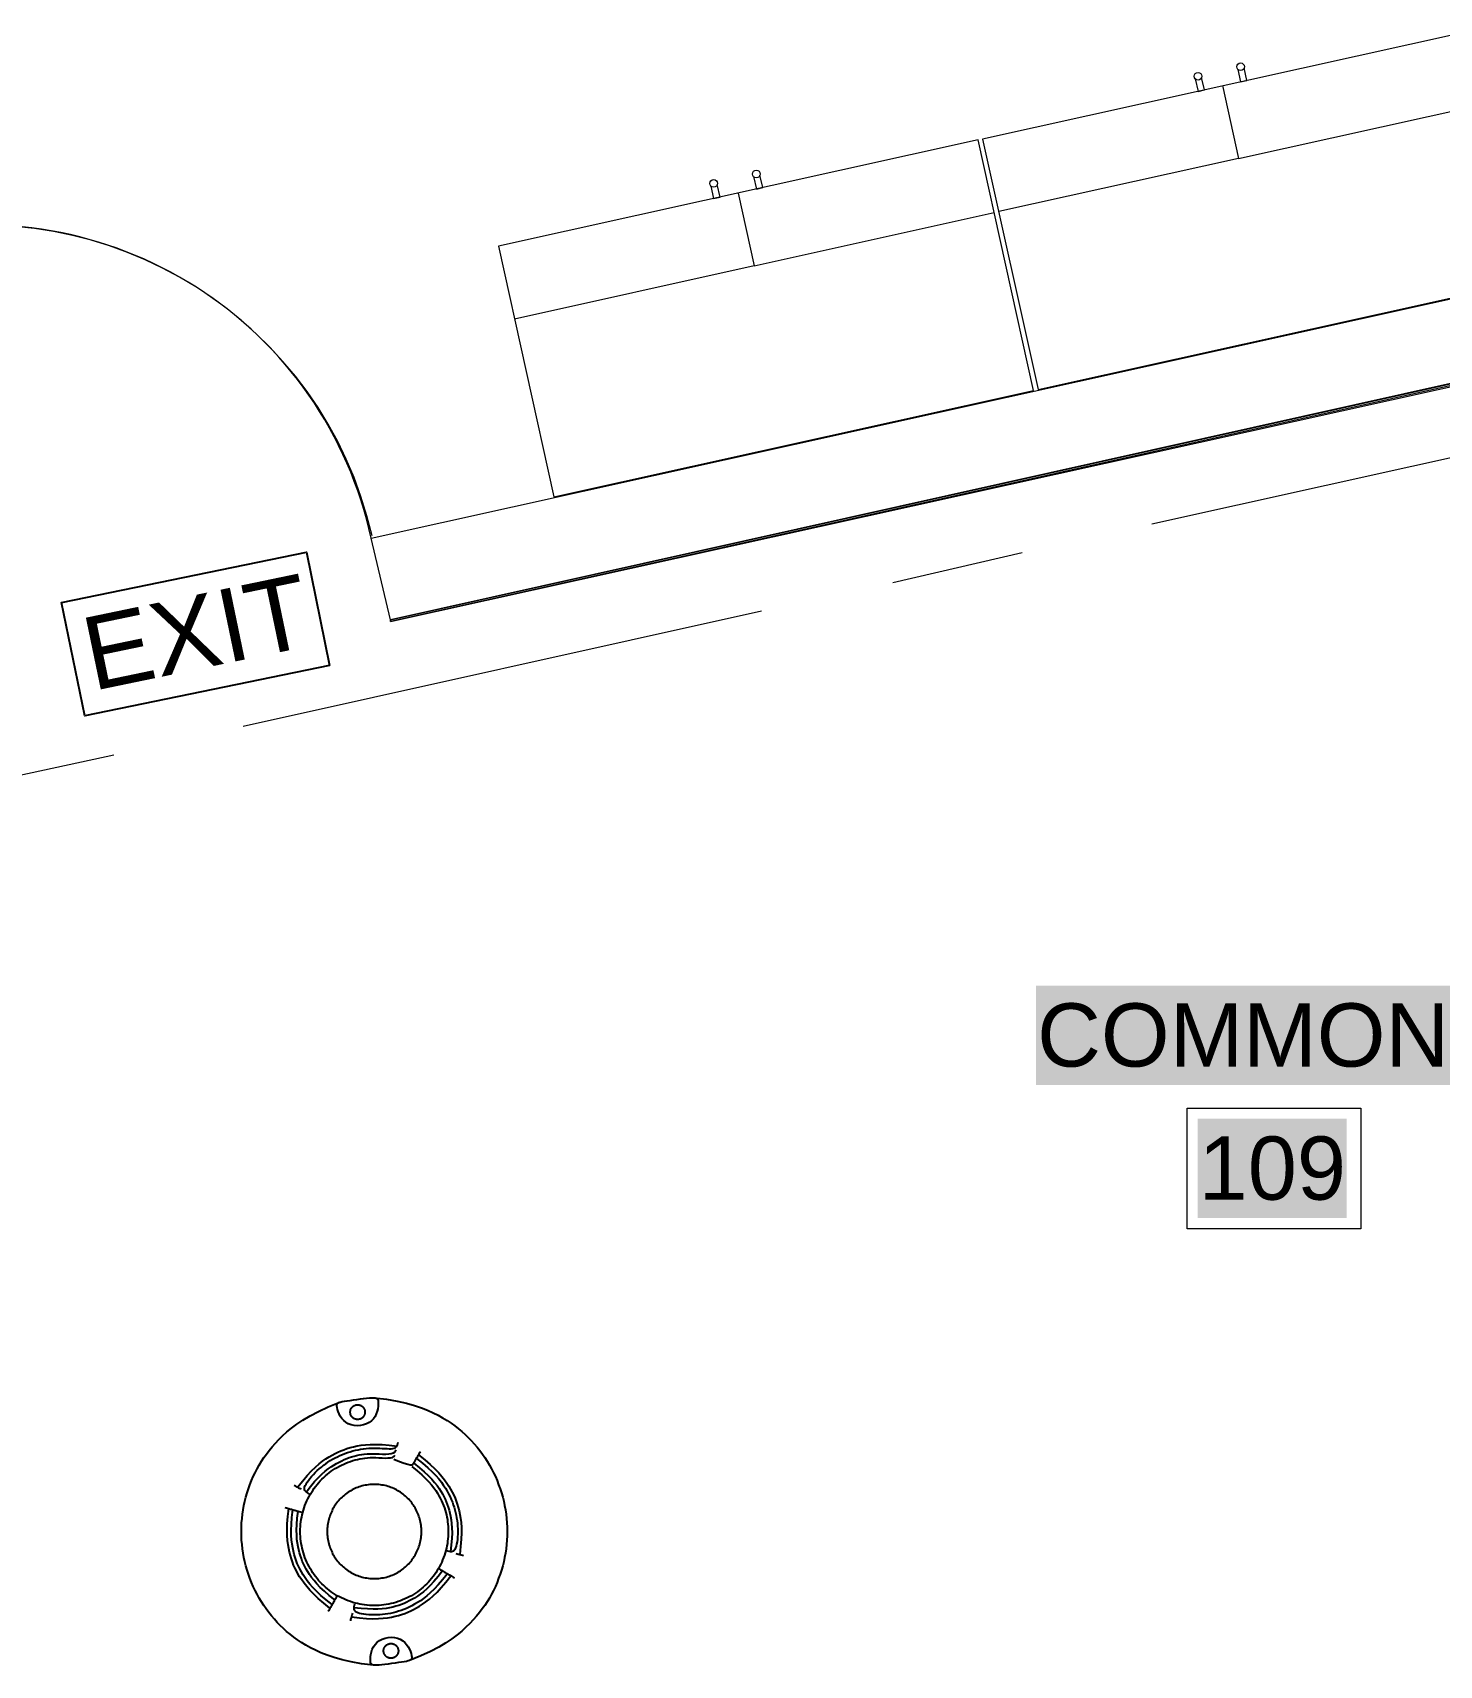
# Model space of a CAD drawing. Header units: inches. Extents: x 0.9 to 36.3, y 0.7 to 23.3.
# Drawn here: x 21.978 to 23.299, y 9.751 to 11.284 of the extents above; entities that cross this region are included whole.
import ezdxf

# ---------------------------------------------------------------- set-up
doc = ezdxf.new("R2010")
doc.units = ezdxf.units.IN
doc.linetypes.add('ACAD_ISO02W100', pattern=[15, 12, -3])
for name, color, linetype, lineweight, true_color in [('Blocks', 7, 'Continuous', 5, 0x9a9c7f), ('Boarder for name', 7, 'Continuous', 5, 0x777777), ('Doors', 7, 'Continuous', 5, 0xf2db9c), ('PDF_Geometry', 7, 'Continuous', 9, 0x777777)]:
    doc.layers.add(name, color=color, linetype=linetype, lineweight=lineweight, true_color=true_color)
for name, color, linetype in [('EXIT', 10, 'Continuous'), ('PDF_Text', 7, 'Continuous'), ('Smoke Detector', 40, 'Continuous')]:
    doc.layers.add(name, color=color, linetype=linetype)
doc.layers.add('PDF_Solid Fills', color=7, linetype='Continuous', true_color=0xffffff)
doc.styles.add('PDF Arial', font='arial.ttf')
doc.styles.get("Standard").update_dxf_attribs({"font": 'arial.ttf'})

msp = doc.modelspace()

# ---------------------------------------------------------------- linework, layer by layer
at = {"layer": 'Blocks', "linetype": 'ByBlock'}
for p, q in [((23.0953, 11.2345), (23.1105, 11.1662)), ((23.1105, 11.1662), (23.3358, 11.2161)), ((23.1105, 11.1662), (22.8852, 11.1162)), ((22.6405, 11.1336), (22.6557, 11.0652)), ((22.6557, 11.0652), (22.881, 11.1152)), ((22.6557, 11.0652), (22.4304, 11.0153))]:
    msp.add_line(p, q, dxfattribs=at)
for points in [[(23.3207, 11.2842), (22.8701, 11.1843), (22.9223, 10.949), (23.3729, 11.049)], [(22.8658, 11.1836), (22.4153, 11.0836), (22.4675, 10.8483), (22.918, 10.9483)]]:
    msp.add_lwpolyline(points, close=True, dxfattribs=at)
for points in [[(23.0698, 11.2409), (23.0724, 11.2291), (23.0784, 11.2305), (23.0758, 11.2422)], [(23.1098, 11.2497), (23.1124, 11.238), (23.1184, 11.2394), (23.1158, 11.2511)], [(22.655, 11.1491), (22.6576, 11.1374), (22.6636, 11.1387), (22.661, 11.1504)], [(22.6149, 11.1402), (22.6175, 11.1285), (22.6235, 11.1298), (22.6209, 11.1415)]]:
    msp.add_lwpolyline(points, dxfattribs=at)
for centre in [(23.1124, 11.2522), (23.0724, 11.2433), (22.6175, 11.1427), (22.6576, 11.1515)]:
    msp.add_circle(centre, 0.00359, dxfattribs=at)
at = {"layer": 'Boarder for name', "linetype": 'ByBlock'}
msp.add_lwpolyline([(23.0621, 10.2743), (23.2254, 10.2743), (23.2254, 10.161), (23.0621, 10.161)], close=True, dxfattribs=at)
at = {"layer": 'Doors', "linetype": 'ByBlock'}
for centre, radius, start, end in [((21.9312, 10.7307), 0.373, 12.1996, 102.7198), ((21.9306, 10.7279), 0.3756, 12.9077, 102.5288)]:
    msp.add_arc(centre, radius, start, end, dxfattribs=at)
at = {"layer": 'EXIT', "linetype": 'ByBlock', "ltscale": 0.001}
msp.add_lwpolyline([(22.2568, 10.6899), (22.0268, 10.6427), (22.0051, 10.7492), (22.2351, 10.7964)], close=True, dxfattribs=at)
at = {"layer": 'PDF_Geometry', "linetype": 'ByBlock'}
for points in [[(24.2573, 11.1629), (23.879, 11.0779), (23.879, 11.0795), (22.3141, 10.7312), (23.879, 11.0779), (23.879, 11.0795), (22.3141, 10.7312), (22.3141, 10.7329), (23.879, 11.0812), (24.2573, 11.1645), (23.879, 11.0795), (24.2573, 11.1645)], [(23.839, 11.0729), (22.3141, 10.7329), (22.2958, 10.8096), (23.8224, 11.1479)], [(23.0291, 10.8229), (23.5174, 10.9312)], [(22.2958, 10.8112), (22.2958, 10.8112)], [(22.7857, 10.7679), (22.9074, 10.7962)], [(22.1758, 10.6329), (22.6624, 10.7412)], [(22.3141, 10.7312), (22.3141, 10.7312)], [(21.9308, 10.5796), (22.0541, 10.6062)]]:
    msp.add_lwpolyline(points, dxfattribs=at)
at = {"layer": 'PDF_Solid Fills', "linetype": 'ByBlock', "transparency": 33554559}
for points in [[(22.9204, 10.296), (23.3654, 10.296), (22.9204, 10.3893), (23.3654, 10.3893)], [(23.0721, 10.171), (23.2121, 10.171), (23.0721, 10.2643), (23.2121, 10.2643)]]:
    msp.add_solid(points, dxfattribs=at)
at = {"layer": 'Smoke Detector', "linetype": 'ByBlock'}
for points in [[(22.2981, 9.7512), (22.2869, 9.7526), (22.277, 9.7543), (22.2685, 9.7562), (22.261, 9.7583), (22.2545, 9.7605), (22.2487, 9.7628), (22.2436, 9.7652), (22.2389, 9.7676), (22.2346, 9.77), (22.2305, 9.7725), (22.2267, 9.775), (22.2231, 9.7776), (22.2197, 9.7802), (22.2165, 9.7829), (22.2135, 9.7856), (22.2105, 9.7885), (22.2077, 9.7914), (22.205, 9.7944), (22.2023, 9.7976), (22.1998, 9.8008), (22.1973, 9.804), (22.195, 9.8074), (22.1928, 9.8108), (22.1907, 9.8143), (22.1887, 9.8179), (22.1869, 9.8215), (22.1851, 9.8252), (22.1835, 9.829), (22.182, 9.8328), (22.1806, 9.8366), (22.1794, 9.8405), (22.1782, 9.8444), (22.1772, 9.8484), (22.1764, 9.8524), (22.1756, 9.8564), (22.175, 9.8605), (22.1746, 9.8645), (22.1742, 9.8686), (22.174, 9.8727), (22.174, 9.8767), (22.174, 9.8808), (22.1742, 9.8849), (22.1746, 9.889), (22.175, 9.893), (22.1756, 9.8971), (22.1764, 9.9011), (22.1772, 9.9051), (22.1782, 9.9091), (22.1794, 9.913), (22.1806, 9.9169), (22.182, 9.9207), (22.1835, 9.9245), (22.1851, 9.9283), (22.1869, 9.932), (22.1887, 9.9356), (22.1907, 9.9392), (22.1928, 9.9427), (22.195, 9.9461), (22.1975, 9.9495), (22.2, 9.9529), (22.2028, 9.9563), (22.2059, 9.9598), (22.2092, 9.9632), (22.2127, 9.9667), (22.2166, 9.9702), (22.2209, 9.9739), (22.2259, 9.9776), (22.2317, 9.9814), (22.2385, 9.9854), (22.2464, 9.9894), (22.2556, 9.9937), (22.2663, 9.9981)], [(22.2988, 10.0024), (22.3103, 10.0009), (22.3203, 9.9992), (22.329, 9.9973), (22.3365, 9.9952), (22.3431, 9.993), (22.3489, 9.9907), (22.354, 9.9883), (22.3587, 9.9859), (22.363, 9.9835), (22.3671, 9.981), (22.3709, 9.9785), (22.3745, 9.9759), (22.3779, 9.9733), (22.3811, 9.9706), (22.3841, 9.9679), (22.3871, 9.965), (22.3899, 9.9621), (22.3926, 9.959), (22.3953, 9.9559), (22.3978, 9.9527), (22.4003, 9.9495), (22.4026, 9.9461), (22.4048, 9.9427), (22.4069, 9.9392), (22.4089, 9.9356), (22.4107, 9.932), (22.4125, 9.9283), (22.4141, 9.9245), (22.4156, 9.9207), (22.417, 9.9169), (22.4182, 9.913), (22.4194, 9.9091), (22.4204, 9.9051), (22.4212, 9.9011), (22.422, 9.8971), (22.4226, 9.893), (22.423, 9.889), (22.4234, 9.8849), (22.4236, 9.8808), (22.4236, 9.8767), (22.4236, 9.8727), (22.4234, 9.8686), (22.423, 9.8645), (22.4226, 9.8605), (22.422, 9.8564), (22.4212, 9.8524), (22.4204, 9.8484), (22.4194, 9.8444), (22.4182, 9.8405), (22.417, 9.8366), (22.4156, 9.8328), (22.4141, 9.829), (22.4125, 9.8252), (22.4107, 9.8215), (22.4089, 9.8179), (22.4069, 9.8143), (22.4048, 9.8108), (22.4026, 9.8074), (22.4001, 9.804), (22.3976, 9.8006), (22.3948, 9.7972), (22.3917, 9.7937), (22.3884, 9.7903), (22.3849, 9.7868), (22.381, 9.7833), (22.3767, 9.7796), (22.3717, 9.7759), (22.366, 9.7721), (22.3593, 9.7682), (22.3515, 9.7641), (22.3425, 9.76), (22.332, 9.7556)], [(22.2268, 9.9183), (22.2316, 9.9243), (22.2359, 9.9294), (22.2399, 9.9336), (22.2436, 9.9373), (22.2471, 9.9403), (22.2503, 9.9428), (22.2534, 9.9449), (22.2563, 9.9468), (22.2591, 9.9485), (22.2619, 9.95), (22.2646, 9.9513), (22.2674, 9.9526), (22.2702, 9.9536), (22.2731, 9.9546), (22.2761, 9.9555), (22.2793, 9.9564), (22.2827, 9.9571), (22.2864, 9.9577), (22.2905, 9.9582), (22.295, 9.9585), (22.3002, 9.9586), (22.3061, 9.9584), (22.3127, 9.9579), (22.3203, 9.957)], [(22.2379, 9.9119), (22.2367, 9.9126), (22.2357, 9.9133), (22.2348, 9.9139), (22.2341, 9.9146), (22.2335, 9.9154), (22.2332, 9.9163), (22.2332, 9.9173), (22.2334, 9.9185), (22.2339, 9.9198), (22.2347, 9.9213), (22.2357, 9.923), (22.237, 9.9248), (22.2384, 9.9266), (22.2399, 9.9284), (22.2416, 9.9303), (22.2434, 9.9321), (22.2453, 9.9339), (22.2471, 9.9356), (22.2491, 9.9373), (22.2511, 9.9389), (22.2532, 9.9404), (22.2553, 9.9419), (22.2574, 9.9433), (22.2596, 9.9446), (22.2619, 9.9458), (22.2642, 9.947), (22.2665, 9.9481), (22.2688, 9.9491), (22.2712, 9.9501), (22.2736, 9.9509), (22.2761, 9.9517), (22.2785, 9.9524), (22.281, 9.953), (22.2835, 9.9536), (22.286, 9.954), (22.2886, 9.9544), (22.2911, 9.9547), (22.2937, 9.9549), (22.2962, 9.955), (22.2988, 9.9551), (22.3014, 9.955), (22.3039, 9.955), (22.3063, 9.9548), (22.3087, 9.9547), (22.3108, 9.9546), (22.3128, 9.9545), (22.3146, 9.9545), (22.3161, 9.9547), (22.3174, 9.9549), (22.3184, 9.9553), (22.3191, 9.9558), (22.3197, 9.9565), (22.3202, 9.9573), (22.3206, 9.9582), (22.3209, 9.9593), (22.3213, 9.9606)], [(22.2347, 9.9138), (22.2389, 9.9191), (22.2428, 9.9236), (22.2463, 9.9275), (22.2496, 9.9307), (22.2527, 9.9334), (22.2556, 9.9356), (22.2583, 9.9375), (22.2609, 9.9392), (22.2634, 9.9407), (22.2659, 9.942), (22.2683, 9.9432), (22.2706, 9.9443), (22.2729, 9.9452), (22.2752, 9.9461), (22.2775, 9.9468), (22.2798, 9.9475), (22.2822, 9.9481), (22.2845, 9.9486), (22.287, 9.949), (22.2894, 9.9493), (22.292, 9.9496), (22.2947, 9.9497), (22.2975, 9.9498), (22.3004, 9.9498), (22.3034, 9.9497), (22.3065, 9.9495), (22.3095, 9.9495), (22.3123, 9.9496), (22.3148, 9.9499), (22.3169, 9.9506), (22.3184, 9.9517), (22.3193, 9.9533)], [(22.317, 9.9447), (22.3226, 9.9424), (22.327, 9.9409), (22.3302, 9.94), (22.3324, 9.9395), (22.3339, 9.9395), (22.3349, 9.9398), (22.3354, 9.9403), (22.3358, 9.9408), (22.3361, 9.9414), (22.3365, 9.942), (22.3368, 9.9426), (22.3371, 9.9431), (22.3375, 9.9437), (22.3378, 9.9443), (22.3381, 9.9449), (22.3385, 9.9455), (22.3388, 9.9461), (22.3392, 9.9467), (22.3396, 9.9474), (22.34, 9.9481), (22.3405, 9.9489), (22.341, 9.9498), (22.3416, 9.9508), (22.3422, 9.9519)], [(22.334, 9.9377), (22.339, 9.9336), (22.3433, 9.93), (22.347, 9.9266), (22.35, 9.9234), (22.3526, 9.9205), (22.3547, 9.9178), (22.3565, 9.9152), (22.3581, 9.9127), (22.3595, 9.9103), (22.3608, 9.908), (22.3619, 9.9057), (22.3629, 9.9035), (22.3638, 9.9013), (22.3646, 9.8991), (22.3653, 9.8969), (22.366, 9.8947), (22.3665, 9.8925), (22.367, 9.8903), (22.3674, 9.8881), (22.3677, 9.8858), (22.368, 9.8836), (22.3682, 9.8813), (22.3683, 9.879), (22.3683, 9.8767), (22.3683, 9.8745), (22.3682, 9.8722), (22.368, 9.8699), (22.3677, 9.8677), (22.3674, 9.8654), (22.367, 9.8632), (22.3665, 9.861), (22.366, 9.8588), (22.3653, 9.8566), (22.3646, 9.8544), (22.3639, 9.8523), (22.363, 9.8501), (22.3621, 9.848), (22.3612, 9.846), (22.3601, 9.844), (22.359, 9.842), (22.3579, 9.84), (22.3566, 9.8381), (22.3553, 9.8362), (22.354, 9.8344), (22.3526, 9.8326), (22.3511, 9.8309), (22.3496, 9.8292), (22.348, 9.8276), (22.3463, 9.826), (22.3446, 9.8245), (22.3429, 9.823), (22.3411, 9.8216), (22.3393, 9.8202), (22.3374, 9.8189), (22.3355, 9.8177), (22.3336, 9.8165), (22.3316, 9.8154), (22.3296, 9.8144), (22.3275, 9.8134), (22.3254, 9.8125), (22.3233, 9.8117), (22.3212, 9.8109), (22.319, 9.8102), (22.3168, 9.8096), (22.3146, 9.809), (22.3124, 9.8085), (22.3101, 9.8081), (22.3079, 9.8078), (22.3056, 9.8075), (22.3033, 9.8074), (22.3011, 9.8072), (22.2988, 9.8072), (22.2965, 9.8072), (22.2943, 9.8074), (22.292, 9.8075), (22.2897, 9.8078), (22.2875, 9.8081), (22.2852, 9.8085), (22.283, 9.809), (22.2808, 9.8096), (22.2786, 9.8102), (22.2764, 9.8109), (22.2743, 9.8117), (22.2722, 9.8125), (22.2701, 9.8134), (22.268, 9.8144), (22.266, 9.8154), (22.264, 9.8165), (22.2621, 9.8177), (22.2602, 9.8189), (22.2583, 9.8202), (22.2565, 9.8216), (22.2547, 9.823), (22.253, 9.8245), (22.2513, 9.826), (22.2496, 9.8276), (22.248, 9.8292), (22.2465, 9.8309), (22.245, 9.8326), (22.2436, 9.8344), (22.2423, 9.8362), (22.241, 9.8381), (22.2397, 9.84), (22.2386, 9.842), (22.2375, 9.844), (22.2364, 9.846), (22.2355, 9.848), (22.2346, 9.8501), (22.2337, 9.8523), (22.233, 9.8544), (22.2323, 9.8566), (22.2316, 9.8588), (22.2311, 9.861), (22.2306, 9.8632), (22.2302, 9.8654), (22.2299, 9.8677), (22.2296, 9.8699), (22.2294, 9.8722), (22.2293, 9.8745), (22.2293, 9.8767), (22.2293, 9.879), (22.2294, 9.8813), (22.2296, 9.8836), (22.2299, 9.8858), (22.2302, 9.8881), (22.2306, 9.8903), (22.2311, 9.8925), (22.2316, 9.8947), (22.2323, 9.8969), (22.233, 9.8991), (22.2337, 9.9012), (22.2346, 9.9034), (22.2355, 9.9054), (22.2364, 9.9075), (22.2375, 9.9095), (22.2386, 9.9115), (22.2397, 9.9135), (22.241, 9.9154), (22.2423, 9.9173), (22.2436, 9.9191), (22.245, 9.9209), (22.2465, 9.9226), (22.248, 9.9243), (22.2496, 9.9259), (22.2513, 9.9275), (22.253, 9.929), (22.2547, 9.9305), (22.2565, 9.9319), (22.2583, 9.9333), (22.2602, 9.9346), (22.2621, 9.9358), (22.264, 9.937), (22.266, 9.9381), (22.268, 9.9391), (22.2701, 9.9401), (22.2722, 9.941), (22.2743, 9.9418), (22.2764, 9.9426), (22.2786, 9.9433), (22.2808, 9.9439), (22.283, 9.9445), (22.2853, 9.9449), (22.2876, 9.9453), (22.2899, 9.9457), (22.2924, 9.9459), (22.2949, 9.9461), (22.2975, 9.9461), (22.3003, 9.9461), (22.3032, 9.946), (22.3061, 9.9458), (22.309, 9.9457), (22.3116, 9.9458), (22.314, 9.946), (22.3159, 9.9464), (22.3172, 9.9472), (22.318, 9.9483)], [(22.3358, 9.9409), (22.3412, 9.9367), (22.3457, 9.9328), (22.3495, 9.9292), (22.3527, 9.9259), (22.3554, 9.9228), (22.3577, 9.92), (22.3596, 9.9172), (22.3612, 9.9146), (22.3627, 9.9121), (22.3641, 9.9097), (22.3653, 9.9072), (22.3664, 9.9047), (22.3673, 9.9022), (22.3682, 9.8996), (22.369, 9.8969), (22.3697, 9.8941), (22.3704, 9.8911), (22.371, 9.8878), (22.3714, 9.8842), (22.3717, 9.8801), (22.3718, 9.8755), (22.3716, 9.8703), (22.3711, 9.8643), (22.3703, 9.8576)], [(22.3384, 9.9454), (22.3441, 9.9408), (22.349, 9.9367), (22.3531, 9.9329), (22.3565, 9.9293), (22.3594, 9.9261), (22.3618, 9.923), (22.3638, 9.9201), (22.3656, 9.9173), (22.3672, 9.9146), (22.3686, 9.912), (22.3699, 9.9094), (22.371, 9.9069), (22.3721, 9.9044), (22.373, 9.9019), (22.3738, 9.8995), (22.3745, 9.897), (22.3751, 9.8945), (22.3756, 9.892), (22.3761, 9.8895), (22.3765, 9.887), (22.3768, 9.8844), (22.377, 9.8819), (22.3771, 9.8793), (22.3771, 9.8767), (22.3771, 9.8742), (22.377, 9.8717), (22.3768, 9.8693), (22.3765, 9.867), (22.3761, 9.8648), (22.3757, 9.8629), (22.3751, 9.8613), (22.3745, 9.86), (22.3739, 9.859), (22.3731, 9.8583), (22.3723, 9.8579), (22.3714, 9.8577), (22.3703, 9.8578), (22.3692, 9.8579), (22.368, 9.8582), (22.3667, 9.8585)], [(22.3404, 9.9487), (22.3463, 9.944), (22.3514, 9.9396), (22.3557, 9.9356), (22.3593, 9.9319), (22.3623, 9.9285), (22.3648, 9.9252), (22.367, 9.9222), (22.3689, 9.9193), (22.3705, 9.9164), (22.372, 9.9137), (22.3734, 9.9109), (22.3746, 9.9081), (22.3757, 9.9053), (22.3767, 9.9024), (22.3776, 9.8994), (22.3784, 9.8962), (22.3791, 9.8928), (22.3798, 9.8892), (22.3803, 9.8851), (22.3806, 9.8805), (22.3807, 9.8754), (22.3805, 9.8695), (22.3799, 9.8628), (22.3791, 9.8552)], [(22.2236, 9.9202), (22.2247, 9.9195), (22.2255, 9.9191), (22.2262, 9.9187), (22.2268, 9.9183), (22.2275, 9.9179), (22.2282, 9.9175), (22.2291, 9.917), (22.2302, 9.9164)], [(22.2149, 9.8992), (22.2162, 9.8989), (22.2173, 9.8986), (22.2184, 9.8983), (22.2193, 9.8981), (22.2201, 9.8978), (22.221, 9.8976), (22.2218, 9.8974), (22.2226, 9.8972), (22.2234, 9.8969), (22.2243, 9.8967), (22.2252, 9.8965), (22.2262, 9.8962), (22.2272, 9.8959), (22.2284, 9.8956), (22.2296, 9.8953), (22.2309, 9.895)], [(22.2572, 9.8048), (22.2513, 9.8095), (22.2462, 9.8139), (22.2419, 9.8179), (22.2383, 9.8216), (22.2353, 9.825), (22.2328, 9.8283), (22.2306, 9.8313), (22.2287, 9.8342), (22.2271, 9.8371), (22.2256, 9.8398), (22.2242, 9.8426), (22.223, 9.8453), (22.2219, 9.8482), (22.2209, 9.8511), (22.22, 9.8541), (22.2192, 9.8573), (22.2185, 9.8607), (22.2178, 9.8643), (22.2173, 9.8684), (22.217, 9.873), (22.2169, 9.8781), (22.2171, 9.884), (22.2177, 9.8907), (22.2185, 9.8983)], [(22.2592, 9.8081), (22.2535, 9.8127), (22.2486, 9.8168), (22.2446, 9.8206), (22.2411, 9.8242), (22.2382, 9.8274), (22.2358, 9.8305), (22.2338, 9.8334), (22.232, 9.8362), (22.2304, 9.8389), (22.229, 9.8416), (22.2277, 9.8442), (22.2265, 9.8468), (22.2255, 9.8495), (22.2245, 9.8523), (22.2237, 9.8552), (22.2229, 9.8582), (22.2222, 9.8614), (22.2216, 9.8649), (22.2211, 9.8688), (22.2208, 9.8731), (22.2208, 9.8781), (22.2209, 9.8837), (22.2214, 9.89), (22.2223, 9.8973)], [(22.2618, 9.8126), (22.2564, 9.8168), (22.2519, 9.8207), (22.2481, 9.8243), (22.2449, 9.8276), (22.2422, 9.8307), (22.2399, 9.8335), (22.238, 9.8363), (22.2364, 9.8389), (22.2349, 9.8414), (22.2335, 9.8438), (22.2323, 9.8463), (22.2312, 9.8488), (22.2303, 9.8513), (22.2294, 9.8539), (22.2286, 9.8566), (22.2279, 9.8594), (22.2272, 9.8624), (22.2266, 9.8657), (22.2262, 9.8693), (22.2259, 9.8734), (22.2258, 9.878), (22.226, 9.8832), (22.2265, 9.8892), (22.2273, 9.8959)], [(22.3753, 9.8562), (22.3766, 9.8559), (22.3776, 9.8556), (22.3784, 9.8554), (22.3791, 9.8552), (22.3798, 9.8551), (22.3805, 9.8548), (22.3815, 9.8546), (22.3827, 9.8543)], [(22.2773, 9.7965), (22.2849, 9.7956), (22.2915, 9.7951), (22.2974, 9.7949), (22.3026, 9.795), (22.3071, 9.7953), (22.3112, 9.7958), (22.3149, 9.7964), (22.3183, 9.7971), (22.3215, 9.798), (22.3245, 9.7989), (22.3274, 9.7998), (22.3302, 9.8009), (22.333, 9.8022), (22.3357, 9.8035), (22.3385, 9.805), (22.3413, 9.8067), (22.3442, 9.8086), (22.3473, 9.8107), (22.3505, 9.8132), (22.354, 9.8162), (22.3577, 9.8198), (22.3617, 9.8241), (22.366, 9.8292), (22.3708, 9.8352)], [(22.3629, 9.8397), (22.3587, 9.8344), (22.3548, 9.8299), (22.3513, 9.826), (22.348, 9.8228), (22.3449, 9.8201), (22.342, 9.8179), (22.3393, 9.816), (22.3367, 9.8143), (22.3342, 9.8128), (22.3317, 9.8115), (22.3293, 9.8103), (22.3268, 9.8092), (22.3243, 9.8082), (22.3217, 9.8073), (22.319, 9.8065), (22.3162, 9.8058), (22.3131, 9.8051), (22.3099, 9.8046), (22.3062, 9.8041), (22.3022, 9.8039), (22.2976, 9.8038), (22.2923, 9.804), (22.2864, 9.8044), (22.2796, 9.8052)], [(22.3674, 9.8371), (22.3629, 9.8314), (22.3587, 9.8266), (22.3549, 9.8225), (22.3514, 9.8191), (22.3481, 9.8162), (22.345, 9.8138), (22.3421, 9.8117), (22.3393, 9.81), (22.3366, 9.8084), (22.334, 9.8069), (22.3315, 9.8057), (22.3289, 9.8045), (22.3265, 9.8035), (22.324, 9.8026), (22.3215, 9.8018), (22.3191, 9.8011), (22.3166, 9.8005), (22.3141, 9.7999), (22.3116, 9.7995), (22.309, 9.7991), (22.3065, 9.7988), (22.3039, 9.7986), (22.3014, 9.7985), (22.2988, 9.7984), (22.2962, 9.7985), (22.2937, 9.7986), (22.2913, 9.7988), (22.289, 9.7991), (22.2869, 9.7994), (22.285, 9.7999), (22.2834, 9.8004), (22.282, 9.801), (22.2811, 9.8017), (22.2804, 9.8024), (22.28, 9.8033), (22.2798, 9.8042), (22.2798, 9.8052), (22.28, 9.8063), (22.2803, 9.8075), (22.2806, 9.8088)], [(22.3597, 9.8416), (22.3609, 9.8409), (22.362, 9.8403), (22.363, 9.8397), (22.3639, 9.8392), (22.3648, 9.8387), (22.3656, 9.8382), (22.3664, 9.8377), (22.3671, 9.8373), (22.3679, 9.8369), (22.3686, 9.8365), (22.3693, 9.836), (22.3701, 9.8356), (22.3709, 9.8351), (22.3718, 9.8346), (22.3728, 9.834), (22.374, 9.8333)], [(22.2636, 9.8158), (22.263, 9.8147), (22.2623, 9.8136), (22.2618, 9.8126), (22.2612, 9.8116), (22.2607, 9.8108), (22.2602, 9.8099), (22.2598, 9.8092), (22.2593, 9.8084), (22.2589, 9.8077), (22.2585, 9.807), (22.2581, 9.8062), (22.2576, 9.8055), (22.2572, 9.8046), (22.2566, 9.8037), (22.256, 9.8027), (22.2554, 9.8016)], [(22.2783, 9.8002), (22.278, 9.799), (22.2777, 9.798), (22.2775, 9.7972), (22.2773, 9.7965), (22.2771, 9.7958), (22.2769, 9.795), (22.2766, 9.7941), (22.2763, 9.7929)]]:
    msp.add_lwpolyline(points, dxfattribs=at)
for points in [[(22.2962, 9.9807), (22.294, 9.9791), (22.2914, 9.9778), (22.2886, 9.9769), (22.2857, 9.9763), (22.2827, 9.9761), (22.2798, 9.9763), (22.277, 9.9769), (22.2744, 9.9779), (22.2721, 9.9793), (22.2701, 9.981), (22.2684, 9.983), (22.2669, 9.9851), (22.2658, 9.9873), (22.2649, 9.9894), (22.2642, 9.9914), (22.2638, 9.9932), (22.2636, 9.9946), (22.2636, 9.9957), (22.264, 9.9966), (22.2646, 9.9973), (22.2656, 9.9979), (22.2669, 9.9983), (22.2686, 9.9987), (22.2708, 9.9991), (22.2733, 9.9995), (22.2762, 9.9999), (22.2793, 10.0004), (22.2825, 10.0008), (22.2857, 10.0012), (22.2888, 10.0016), (22.2916, 10.0019), (22.2942, 10.0022), (22.2964, 10.0024), (22.2981, 10.0024), (22.2995, 10.0023), (22.3006, 10.0021), (22.3014, 10.0015), (22.302, 10.0008), (22.3023, 9.9997), (22.3025, 9.9983), (22.3025, 9.9965), (22.3024, 9.9944), (22.3021, 9.9921), (22.3015, 9.9897), (22.3007, 9.9873), (22.2996, 9.9849), (22.2981, 9.9827)], [(22.2866, 9.9948), (22.2868, 9.9947), (22.287, 9.9946), (22.2872, 9.9945), (22.2873, 9.9943), (22.2875, 9.9942), (22.2877, 9.9941), (22.2879, 9.9939), (22.288, 9.9937), (22.2882, 9.9936), (22.2883, 9.9934), (22.2885, 9.9932), (22.2886, 9.9931), (22.2887, 9.9929), (22.2889, 9.9927), (22.289, 9.9925), (22.2891, 9.9923), (22.2892, 9.9921), (22.2893, 9.9919), (22.2894, 9.9917), (22.2895, 9.9915), (22.2896, 9.9913), (22.2897, 9.9911), (22.2897, 9.9909), (22.2898, 9.9906), (22.2899, 9.9904), (22.2899, 9.9902), (22.2899, 9.99), (22.29, 9.9898), (22.29, 9.9895), (22.29, 9.9893), (22.29, 9.9891), (22.29, 9.9888), (22.29, 9.9886), (22.29, 9.9884), (22.29, 9.9882), (22.29, 9.9879), (22.2899, 9.9877), (22.2899, 9.9875), (22.2899, 9.9873), (22.2898, 9.9871), (22.2897, 9.9868), (22.2897, 9.9866), (22.2896, 9.9864), (22.2895, 9.9862), (22.2894, 9.986), (22.2893, 9.9858), (22.2892, 9.9856), (22.2891, 9.9854), (22.289, 9.9852), (22.2889, 9.985), (22.2887, 9.9848), (22.2886, 9.9846), (22.2885, 9.9845), (22.2883, 9.9843), (22.2882, 9.9841), (22.288, 9.984), (22.2879, 9.9838), (22.2877, 9.9836), (22.2875, 9.9835), (22.2873, 9.9834), (22.2872, 9.9832), (22.287, 9.9831), (22.2868, 9.983), (22.2866, 9.9829), (22.2864, 9.9827), (22.2862, 9.9826), (22.286, 9.9825), (22.2858, 9.9825), (22.2856, 9.9824), (22.2853, 9.9823), (22.2851, 9.9822), (22.2849, 9.9822), (22.2847, 9.9821), (22.2845, 9.9821), (22.2842, 9.982), (22.284, 9.982), (22.2838, 9.982), (22.2836, 9.9819), (22.2833, 9.9819), (22.2831, 9.9819), (22.2829, 9.9819), (22.2827, 9.9819), (22.2824, 9.982), (22.2822, 9.982), (22.282, 9.982), (22.2818, 9.9821), (22.2815, 9.9821), (22.2813, 9.9822), (22.2811, 9.9822), (22.2809, 9.9823), (22.2807, 9.9824), (22.2805, 9.9825), (22.2803, 9.9825), (22.2801, 9.9826), (22.2799, 9.9827), (22.2797, 9.9829), (22.2795, 9.983), (22.2793, 9.9831), (22.2791, 9.9832), (22.2789, 9.9834), (22.2787, 9.9835), (22.2786, 9.9836), (22.2784, 9.9838), (22.2782, 9.984), (22.2781, 9.9841), (22.2779, 9.9843), (22.2778, 9.9845), (22.2776, 9.9846), (22.2775, 9.9848), (22.2774, 9.985), (22.2772, 9.9852), (22.2771, 9.9854), (22.277, 9.9856), (22.2769, 9.9858), (22.2768, 9.986), (22.2767, 9.9862), (22.2766, 9.9864), (22.2766, 9.9866), (22.2765, 9.9868), (22.2764, 9.9871), (22.2764, 9.9873), (22.2763, 9.9875), (22.2763, 9.9877), (22.2763, 9.9879), (22.2762, 9.9882), (22.2762, 9.9884), (22.2762, 9.9886), (22.2762, 9.9888), (22.2762, 9.9891), (22.2762, 9.9893), (22.2762, 9.9895), (22.2763, 9.9898), (22.2763, 9.99), (22.2763, 9.9902), (22.2764, 9.9904), (22.2764, 9.9906), (22.2765, 9.9909), (22.2766, 9.9911), (22.2766, 9.9913), (22.2767, 9.9915), (22.2768, 9.9917), (22.2769, 9.9919), (22.277, 9.9921), (22.2771, 9.9923), (22.2772, 9.9925), (22.2774, 9.9927), (22.2775, 9.9929), (22.2776, 9.9931), (22.2778, 9.9932), (22.2779, 9.9934), (22.2781, 9.9936), (22.2782, 9.9937), (22.2784, 9.9939), (22.2786, 9.9941), (22.2787, 9.9942), (22.2789, 9.9943), (22.2791, 9.9945), (22.2793, 9.9946), (22.2795, 9.9947), (22.2797, 9.9948), (22.2799, 9.995), (22.2801, 9.9951), (22.2803, 9.9952), (22.2805, 9.9952), (22.2807, 9.9953), (22.2809, 9.9954), (22.2811, 9.9955), (22.2813, 9.9955), (22.2815, 9.9956), (22.2818, 9.9956), (22.282, 9.9957), (22.2822, 9.9957), (22.2824, 9.9957), (22.2827, 9.9958), (22.2829, 9.9958), (22.2831, 9.9958), (22.2833, 9.9958), (22.2836, 9.9958), (22.2838, 9.9957), (22.284, 9.9957), (22.2842, 9.9957), (22.2845, 9.9956), (22.2847, 9.9956), (22.2849, 9.9955), (22.2851, 9.9955), (22.2853, 9.9954), (22.2856, 9.9953), (22.2858, 9.9952), (22.286, 9.9952), (22.2862, 9.9951), (22.2864, 9.995)], [(22.256, 9.8882), (22.2557, 9.8868), (22.2554, 9.8854), (22.2551, 9.884), (22.2549, 9.8825), (22.2547, 9.8811), (22.2546, 9.8796), (22.2545, 9.8782), (22.2545, 9.8767), (22.2545, 9.8753), (22.2546, 9.8739), (22.2547, 9.8724), (22.2549, 9.871), (22.2551, 9.8695), (22.2554, 9.8681), (22.2557, 9.8667), (22.256, 9.8653), (22.2564, 9.8639), (22.2569, 9.8625), (22.2574, 9.8611), (22.2579, 9.8598), (22.2585, 9.8585), (22.2591, 9.8572), (22.2597, 9.8559), (22.2604, 9.8546), (22.2612, 9.8534), (22.262, 9.8521), (22.2628, 9.851), (22.2637, 9.8498), (22.2646, 9.8487), (22.2655, 9.8475), (22.2665, 9.8465), (22.2675, 9.8454), (22.2685, 9.8444), (22.2696, 9.8435), (22.2707, 9.8425), (22.2718, 9.8416), (22.273, 9.8408), (22.2742, 9.8399), (22.2754, 9.8391), (22.2767, 9.8384), (22.2779, 9.8377), (22.2792, 9.837), (22.2805, 9.8364), (22.2819, 9.8358), (22.2832, 9.8353), (22.2846, 9.8348), (22.2859, 9.8344), (22.2873, 9.834), (22.2887, 9.8336), (22.2902, 9.8333), (22.2916, 9.8331), (22.293, 9.8328), (22.2945, 9.8327), (22.2959, 9.8326), (22.2974, 9.8325), (22.2988, 9.8325), (22.3002, 9.8325), (22.3017, 9.8326), (22.3031, 9.8327), (22.3046, 9.8328), (22.306, 9.8331), (22.3074, 9.8333), (22.3089, 9.8336), (22.3103, 9.834), (22.3117, 9.8344), (22.313, 9.8348), (22.3144, 9.8353), (22.3157, 9.8358), (22.3171, 9.8364), (22.3184, 9.837), (22.3197, 9.8377), (22.3209, 9.8384), (22.3222, 9.8391), (22.3234, 9.8399), (22.3246, 9.8408), (22.3258, 9.8416), (22.3269, 9.8425), (22.328, 9.8435), (22.3291, 9.8444), (22.3301, 9.8454), (22.3311, 9.8465), (22.3321, 9.8475), (22.333, 9.8487), (22.3339, 9.8498), (22.3348, 9.851), (22.3356, 9.8521), (22.3364, 9.8534), (22.3372, 9.8546), (22.3379, 9.8559), (22.3385, 9.8572), (22.3391, 9.8585), (22.3397, 9.8598), (22.3402, 9.8611), (22.3407, 9.8625), (22.3412, 9.8639), (22.3416, 9.8653), (22.3419, 9.8667), (22.3422, 9.8681), (22.3425, 9.8695), (22.3427, 9.871), (22.3429, 9.8724), (22.343, 9.8739), (22.3431, 9.8753), (22.3431, 9.8767), (22.3431, 9.8782), (22.343, 9.8796), (22.3429, 9.8811), (22.3427, 9.8825), (22.3425, 9.884), (22.3422, 9.8854), (22.3419, 9.8868), (22.3416, 9.8882), (22.3412, 9.8896), (22.3407, 9.891), (22.3402, 9.8923), (22.3397, 9.8937), (22.3391, 9.895), (22.3385, 9.8963), (22.3379, 9.8976), (22.3372, 9.8989), (22.3364, 9.9001), (22.3356, 9.9014), (22.3348, 9.9025), (22.3339, 9.9037), (22.333, 9.9048), (22.3321, 9.9059), (22.3311, 9.907), (22.3301, 9.9081), (22.3291, 9.9091), (22.328, 9.91), (22.3269, 9.911), (22.3258, 9.9119), (22.3246, 9.9127), (22.3234, 9.9136), (22.3222, 9.9144), (22.3209, 9.9151), (22.3197, 9.9158), (22.3184, 9.9165), (22.3171, 9.9171), (22.3157, 9.9177), (22.3144, 9.9182), (22.313, 9.9187), (22.3117, 9.9191), (22.3103, 9.9195), (22.3089, 9.9199), (22.3074, 9.9202), (22.306, 9.9204), (22.3046, 9.9207), (22.3031, 9.9208), (22.3017, 9.9209), (22.3002, 9.921), (22.2988, 9.921), (22.2974, 9.921), (22.2959, 9.9209), (22.2945, 9.9208), (22.293, 9.9207), (22.2916, 9.9204), (22.2902, 9.9202), (22.2887, 9.9199), (22.2873, 9.9195), (22.2859, 9.9191), (22.2846, 9.9187), (22.2832, 9.9182), (22.2819, 9.9177), (22.2805, 9.9171), (22.2792, 9.9165), (22.2779, 9.9158), (22.2767, 9.9151), (22.2754, 9.9144), (22.2742, 9.9136), (22.273, 9.9127), (22.2718, 9.9119), (22.2707, 9.911), (22.2696, 9.91), (22.2685, 9.9091), (22.2675, 9.9081), (22.2665, 9.907), (22.2655, 9.9059), (22.2646, 9.9048), (22.2637, 9.9037), (22.2628, 9.9025), (22.262, 9.9014), (22.2612, 9.9001), (22.2604, 9.8989), (22.2597, 9.8976), (22.2591, 9.8963), (22.2585, 9.895), (22.2579, 9.8937), (22.2574, 9.8923), (22.2569, 9.891), (22.2564, 9.8896)], [(22.3014, 9.7727), (22.3036, 9.7744), (22.3062, 9.7757), (22.309, 9.7766), (22.3119, 9.7772), (22.3149, 9.7774), (22.3178, 9.7772), (22.3206, 9.7766), (22.3232, 9.7756), (22.3255, 9.7742), (22.3275, 9.7725), (22.3292, 9.7705), (22.3307, 9.7683), (22.3318, 9.7662), (22.3327, 9.7641), (22.3334, 9.7621), (22.3338, 9.7603), (22.334, 9.7589), (22.334, 9.7578), (22.3336, 9.7569), (22.333, 9.7562), (22.332, 9.7556), (22.3307, 9.7552), (22.329, 9.7548), (22.3268, 9.7544), (22.3243, 9.754), (22.3214, 9.7536), (22.3183, 9.7531), (22.3151, 9.7527), (22.3119, 9.7523), (22.3088, 9.7519), (22.306, 9.7516), (22.3034, 9.7513), (22.3012, 9.7511), (22.2995, 9.7511), (22.2981, 9.7512), (22.297, 9.7514), (22.2962, 9.7519), (22.2956, 9.7527), (22.2953, 9.7538), (22.2951, 9.7552), (22.2951, 9.757), (22.2952, 9.7591), (22.2955, 9.7614), (22.2961, 9.7638), (22.2969, 9.7662), (22.298, 9.7686), (22.2995, 9.7708)], [(22.3212, 9.7629), (22.3211, 9.7626), (22.321, 9.7624), (22.321, 9.7622), (22.3209, 9.762), (22.3208, 9.7618), (22.3207, 9.7616), (22.3206, 9.7614), (22.3205, 9.7612), (22.3204, 9.761), (22.3202, 9.7608), (22.3201, 9.7606), (22.32, 9.7604), (22.3198, 9.7603), (22.3197, 9.7601), (22.3195, 9.7599), (22.3194, 9.7598), (22.3192, 9.7596), (22.319, 9.7594), (22.3189, 9.7593), (22.3187, 9.7592), (22.3185, 9.759), (22.3183, 9.7589), (22.3181, 9.7588), (22.3179, 9.7587), (22.3177, 9.7585), (22.3175, 9.7584), (22.3173, 9.7583), (22.3171, 9.7583), (22.3169, 9.7582), (22.3167, 9.7581), (22.3165, 9.758), (22.3163, 9.758), (22.3161, 9.7579), (22.3158, 9.7579), (22.3156, 9.7578), (22.3154, 9.7578), (22.3152, 9.7578), (22.3149, 9.7577), (22.3147, 9.7577), (22.3145, 9.7577), (22.3143, 9.7577), (22.314, 9.7577), (22.3138, 9.7578), (22.3136, 9.7578), (22.3134, 9.7578), (22.3131, 9.7579), (22.3129, 9.7579), (22.3127, 9.758), (22.3125, 9.758), (22.3123, 9.7581), (22.312, 9.7582), (22.3118, 9.7583), (22.3116, 9.7583), (22.3114, 9.7584), (22.3112, 9.7585), (22.311, 9.7587), (22.3108, 9.7588), (22.3106, 9.7589), (22.3104, 9.759), (22.3103, 9.7592), (22.3101, 9.7593), (22.3099, 9.7594), (22.3097, 9.7596), (22.3096, 9.7598), (22.3094, 9.7599), (22.3093, 9.7601), (22.3091, 9.7603), (22.309, 9.7604), (22.3089, 9.7606), (22.3087, 9.7608), (22.3086, 9.761), (22.3085, 9.7612), (22.3084, 9.7614), (22.3083, 9.7616), (22.3082, 9.7618), (22.3081, 9.762), (22.308, 9.7622), (22.3079, 9.7624), (22.3079, 9.7626), (22.3078, 9.7629), (22.3077, 9.7631), (22.3077, 9.7633), (22.3077, 9.7635), (22.3076, 9.7637), (22.3076, 9.764), (22.3076, 9.7642), (22.3076, 9.7644), (22.3076, 9.7646), (22.3076, 9.7649), (22.3076, 9.7651), (22.3076, 9.7653), (22.3076, 9.7655), (22.3077, 9.7658), (22.3077, 9.766), (22.3077, 9.7662), (22.3078, 9.7664), (22.3079, 9.7667), (22.3079, 9.7669), (22.308, 9.7671), (22.3081, 9.7673), (22.3082, 9.7675), (22.3083, 9.7677), (22.3084, 9.7679), (22.3085, 9.7681), (22.3086, 9.7683), (22.3087, 9.7685), (22.3089, 9.7687), (22.309, 9.7689), (22.3091, 9.769), (22.3093, 9.7692), (22.3094, 9.7694), (22.3096, 9.7695), (22.3097, 9.7697), (22.3099, 9.7698), (22.3101, 9.77), (22.3103, 9.7701), (22.3104, 9.7703), (22.3106, 9.7704), (22.3108, 9.7705), (22.311, 9.7706), (22.3112, 9.7707), (22.3114, 9.7709), (22.3116, 9.7709), (22.3118, 9.771), (22.312, 9.7711), (22.3123, 9.7712), (22.3125, 9.7713), (22.3127, 9.7713), (22.3129, 9.7714), (22.3131, 9.7714), (22.3134, 9.7715), (22.3136, 9.7715), (22.3138, 9.7715), (22.314, 9.7716), (22.3143, 9.7716), (22.3145, 9.7716), (22.3147, 9.7716), (22.3149, 9.7716), (22.3152, 9.7715), (22.3154, 9.7715), (22.3156, 9.7715), (22.3158, 9.7714), (22.3161, 9.7714), (22.3163, 9.7713), (22.3165, 9.7713), (22.3167, 9.7712), (22.3169, 9.7711), (22.3171, 9.771), (22.3173, 9.7709), (22.3175, 9.7709), (22.3177, 9.7707), (22.3179, 9.7706), (22.3181, 9.7705), (22.3183, 9.7704), (22.3185, 9.7703), (22.3187, 9.7701), (22.3189, 9.77), (22.319, 9.7698), (22.3192, 9.7697), (22.3194, 9.7695), (22.3195, 9.7694), (22.3197, 9.7692), (22.3198, 9.769), (22.32, 9.7689), (22.3201, 9.7687), (22.3202, 9.7685), (22.3204, 9.7683), (22.3205, 9.7681), (22.3206, 9.7679), (22.3207, 9.7677), (22.3208, 9.7675), (22.3209, 9.7673), (22.321, 9.7671), (22.321, 9.7669), (22.3211, 9.7667), (22.3212, 9.7664), (22.3212, 9.7662), (22.3213, 9.766), (22.3213, 9.7658), (22.3213, 9.7655), (22.3214, 9.7653), (22.3214, 9.7651), (22.3214, 9.7649), (22.3214, 9.7646), (22.3214, 9.7644), (22.3214, 9.7642), (22.3214, 9.764), (22.3213, 9.7637), (22.3213, 9.7635), (22.3213, 9.7633), (22.3212, 9.7631)]]:
    msp.add_lwpolyline(points, close=True, dxfattribs=at)

# ---------------------------------------------------------------- texts
at = {"layer": 'EXIT', "linetype": 'ACAD_ISO02W100', "ltscale": 0.01}
msp.add_text('EXIT', height=0.06879, rotation=11.7335, dxfattribs=at).set_placement((22.0342, 10.6659))
at = {"layer": 'PDF_Text', "linetype": 'ByBlock', "char_height": 0.05939, "attachment_point": 4, "style": 'PDF Arial'}
for s, insert in [('COMMONS', (22.9213, 10.3426)), ('109', (23.073, 10.2176))]:
    msp.add_mtext(s, dxfattribs=dict(at, insert=insert))

doc.saveas('drawing.dxf')
